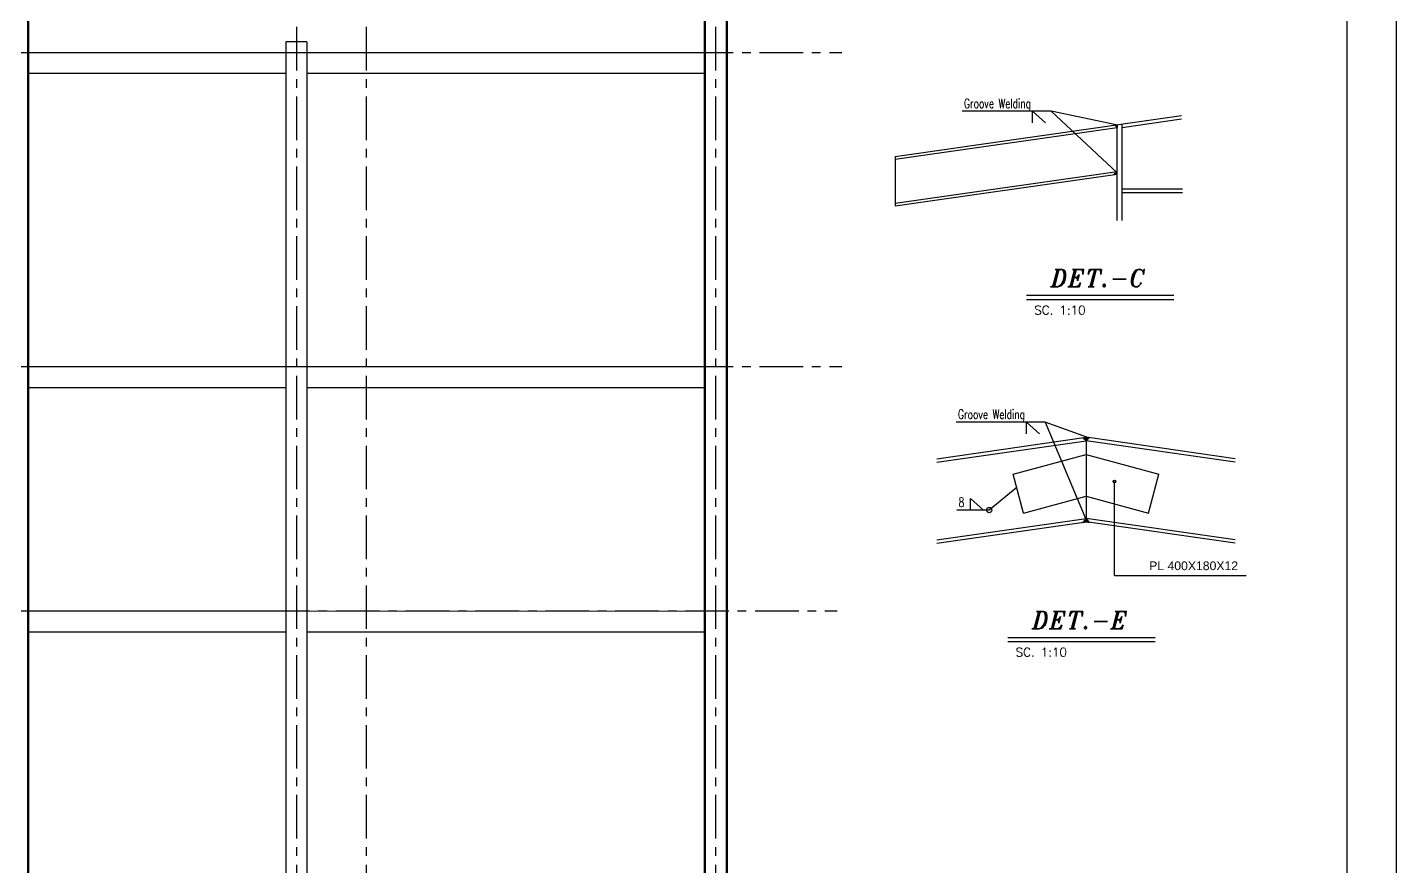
# Model space of a CAD drawing. Header units: inches. Extents: x 1387 to 2676, y -3554 to -2136.
# Drawn here: x 2540.52 to 2579.72, y -3294.89 to -3270.85 of the extents above; entities that cross this region are included whole.
import ezdxf
from ezdxf.enums import TextEntityAlignment as Align

# ---------------------------------------------------------------- set-up
doc = ezdxf.new("R2010")
doc.units = ezdxf.units.IN
doc.header["$MEASUREMENT"] = 0
doc.linetypes.add('CENTER', pattern=[2, 1.25, -0.25, 0.25, -0.25])
doc.linetypes.add('HIDDEN', pattern=[0.375, 0.25, -0.125])
for name, color, linetype in [('1', 1, 'Continuous'), ('1R', 1, 'Continuous'), ('2Y', 2, 'Continuous'), ('3G', 3, 'Continuous'), ('6M', 6, 'Continuous'), ('AXE', 1, 'CENTER'), ('Layer4', 118, 'Continuous'), ('LEVEL', 3, 'HIDDEN'), ('TEXT', 3, 'Continuous')]:
    doc.layers.add(name, color=color, linetype=linetype)
doc.styles.add('ITALICT', font='italict')
doc.styles.add('ROMANS', font='ROMANS')
doc.styles.get("Standard").update_dxf_attribs({"font": 'arial.ttf'})

msp = doc.modelspace()

# ---------------------------------------------------------------- hatches: boundary and pattern name
h = msp.add_hatch(color=1)
h.dxf.hatch_style = 1
h.paths.add_polyline_path([(2571.71571251, -3273.71610084), (2571.71571251, -3273.64033246), (2571.64979884, -3273.6497917)])
h = msp.add_hatch(color=1)
h.dxf.hatch_style = 1
h.paths.add_polyline_path([(2571.71571251, -3274.97890709), (2571.62651575, -3275.06747604), (2571.71571251, -3275.05467546)])
h = msp.add_hatch(color=1)
h.dxf.hatch_style = 1
h.paths.add_polyline_path([(2570.73292763, -3282.60639714), (2570.82685956, -3282.69394151), (2570.82685956, -3282.59291701)])
h.paths.add_polyline_path([(2570.82685956, -3282.59291702), (2570.82685956, -3282.69394151), (2570.92079149, -3282.60639714)])
h = msp.add_hatch(color=1)
h.dxf.hatch_style = 1
h.paths.add_polyline_path([(2570.82685956, -3285.01750502), (2570.73671865, -3285.03044109), (2570.82685956, -3284.91648052)])
h.paths.add_polyline_path([(2570.91700048, -3285.03044109), (2570.82685956, -3285.01750502), (2570.82685956, -3284.91648052)])

# ---------------------------------------------------------------- linework, layer by layer
at = {"color": 1}
for p, q in [((2571.64979884, -3273.6497917, 0.03620546), (2571.71571251, -3273.64033246, 0.04685367)), ((2571.71571251, -3273.71610084, 0.04685715), (2571.64979884, -3273.6497917, 0.03620546)), ((2571.71571251, -3273.64033246, 0.04685367), (2571.71571251, -3273.71610084, 0.04685715)), ((2571.71571251, -3274.97890709, 0.04691506), (2571.62651575, -3275.06747604, 0.02998739)), ((2571.62651575, -3275.06747604, 0.02998739), (2571.71571251, -3275.05467546, 0.04691854)), ((2571.71571251, -3275.05467546, 0.04691854), (2571.71571251, -3274.97890709, 0.04691506)), ((2570.82685956, -3282.69394152, -0.00080248), (2570.73292763, -3282.60639713, -0.00080364)), ((2570.82685956, -3282.69394152, -0.00080248), (2570.92079149, -3282.60639714, -0.00080364)), ((2570.82685956, -3284.91648052, -0.00080248), (2570.73671865, -3285.03044109, -0.00080248)), ((2570.82685956, -3284.91648052, -0.00080248), (2570.91700048, -3285.03044109, -0.00066768))]:
    msp.add_line(p, q, dxfattribs=at)
at = {"color": 1, "elevation": -0.00080248}
for points in [[(2570.82685956, -3282.69394152), (2570.73292763, -3282.60639714), (2570.82685956, -3282.59291702), (2570.92079149, -3282.60639714)], [(2570.82685956, -3284.91648052), (2570.73671865, -3285.03044109), (2570.82685956, -3285.01750502), (2570.91700048, -3285.03044109)]]:
    msp.add_lwpolyline(points, close=True, dxfattribs=at)
at = {"layer": '1'}
msp.add_lwpolyline([(2578.30094543, -3336.06032977), (2578.30094543, -3254.79197961), (2521.6679488, -3254.79197961), (2521.6679488, -3336.06032977)], close=True, dxfattribs=at)
at = {"layer": '1R'}
for p, q in [((2569.82952759, -3273.25468489, 0.03759405), (2567.28226282, -3273.25468489, 0.03759405)), ((2571.6864043, -3273.64352092, 0.03759405), (2569.82952759, -3273.25468489, 0.03759405)), ((2569.82952759, -3273.25468489, 0.03759405), (2571.71571251, -3275.01679128, 0.0469168)), ((2569.65831494, -3282.15596486, -0.02265738), (2567.11105017, -3282.15596486, -0.02265738)), ((2570.85378129, -3282.59200021, -0.00080364), (2569.65831494, -3282.15596486, -0.02265738)), ((2569.65831494, -3282.15596486, -0.02265738), (2570.81672152, -3284.93838272, -0.00080248)), ((2571.63799434, -3286.55329996, -0.02265738), (2571.63799434, -3283.86100584, -0.02265738)), ((2568.84462171, -3284.03280253, -0.00078834), (2568.05387792, -3284.67624169, 0.00058579)), ((2568.05387792, -3284.67624169, 0.00058579), (2567.12647214, -3284.67624169, 0.00058579)), ((2571.63799434, -3286.55329996, -0.02265738), (2575.41176969, -3286.55329996, -0.02265738))]:
    msp.add_line(p, q, dxfattribs=at)
at = {"layer": '2Y'}
for p, q in [((2569.29521663, -3273.59056242, 0.03759405), (2569.29521663, -3273.25555722, 0.03759405)), ((2569.29521663, -3273.25555722, 0.03759405), (2569.66991915, -3273.59056242, 0.03759405)), ((2569.12400398, -3282.49184239, -0.02265738), (2569.12400398, -3282.15683719, -0.02265738)), ((2569.12400398, -3282.15683719, -0.02265738), (2569.4987065, -3282.49184239, -0.02265738)), ((2568.74293622, -3283.65330715, -0.00078834), (2570.82714513, -3283.09036245, -0.00078834)), ((2570.82714513, -3283.09036245, -0.00078834), (2572.9119418, -3283.64898204, -0.00078834)), ((2569.04109636, -3284.76605594, -0.00078834), (2568.74177731, -3283.64898204, -0.00078834)), ((2572.61378226, -3284.76172859, -0.00078834), (2572.9119418, -3283.64898204, -0.00078834)), ((2567.51956696, -3284.67624169, 0.00058579), (2567.51956696, -3284.3412365, 0.00058579)), ((2567.51956696, -3284.3412365, 0.00058579), (2567.89426948, -3284.67624169, 0.00058579)), ((2569.04109636, -3284.76605594, -0.00078834), (2570.82834143, -3284.28332116, -0.00078834)), ((2570.82834143, -3284.28332116, -0.00078834), (2572.61378226, -3284.76172859, -0.00078834))]:
    msp.add_line(p, q, dxfattribs=at)
for centre, radius in [((2571.63799434, -3283.86100584, -0.02265738), 0.03858848), ((2568.05387792, -3284.67624169, 0.00058579), 0.07609905)]:
    msp.add_circle(centre, radius, dxfattribs=at)
at = {"layer": '3G'}
for p, q in [((2540.52492836, -3262.50688021), (2540.52498726, -3324.96786728)), ((2540.55492836, -3262.50397606), (2540.55498726, -3324.96786725)), ((2559.89504331, -3262.50397606), (2559.89498441, -3324.96786725)), ((2559.9250433, -3262.50688021), (2559.92498441, -3324.96786728)), ((2560.52504325, -3262.56496313), (2560.52498441, -3324.96786728)), ((2560.55504325, -3262.56786731), (2560.55498441, -3324.96786731)), ((2547.92502292, -3271.26789368, -0.01499984), (2547.92493332, -3324.96788236)), ((2548.52502292, -3271.26789368, -0.01499984), (2547.92502292, -3271.26789368, -0.01499984)), ((2548.52502292, -3271.26789368, -0.01499984), (2548.52493332, -3324.96788236)), ((2540.52497745, -3271.56786728), (2547.92497347, -3271.56785909, 0.02715663)), ((2540.52497745, -3271.56786728), (2547.92497347, -3271.56785909, 0.02715663)), ((2548.5249503, -3271.56787418, 0.01215666), (2559.92509919, -3271.56788236, 0.01499996)), ((2548.5249503, -3271.56787418, 0.01215666), (2559.92509919, -3271.56788236, 0.01499996)), ((2540.52497745, -3272.16786728), (2547.92497347, -3272.16785909, 0.02715663)), ((2540.52497745, -3272.16786728), (2547.92497347, -3272.16785909, 0.02715663)), ((2548.5249503, -3272.16787418, 0.01215666), (2559.92509919, -3272.16788236, 0.01499996)), ((2548.5249503, -3272.16787418, 0.01215666), (2559.92509919, -3272.16788236, 0.01499996)), ((2565.36571251, -3274.55161752, 0.04892477), (2573.56127495, -3273.37547679, 0.04625173)), ((2571.71571251, -3276.38421193, 0.04685367), (2571.71571251, -3273.64033246, 0.04685367)), ((2571.86571251, -3273.71983054, 0.04680938), (2573.56234531, -3273.47634769, 0.04625601)), ((2571.86571251, -3276.38146229, 0.04685367), (2571.86571251, -3273.61923098, 0.04685367)), ((2565.36571251, -3274.6273859, 0.04892825), (2571.71571251, -3273.71610084, 0.04685715)), ((2565.36571251, -3274.55161752, 0.04892477), (2565.36571251, -3275.96596053, 0.04898964)), ((2565.36571251, -3275.89019215, 0.04898616), (2571.71571251, -3274.97890709, 0.04691506)), ((2565.36571251, -3275.96596053, 0.04898964), (2571.71571251, -3275.05467546, 0.04691854)), ((2573.58372678, -3275.49133925, 0.0463273), (2571.86571251, -3275.49133925, 0.04685367)), ((2573.5847879, -3275.59133925, 0.04632697), (2571.86571251, -3275.59133925, 0.04685367)), ((2569.12084893, -3278.646152, 0.02185374), (2573.33666079, -3278.646152, 0.02185374)), ((2540.52497745, -3280.56786728), (2547.92497347, -3280.56785909, 0.02715663)), ((2548.5249503, -3280.56787418, 0.01215666), (2559.92509919, -3280.56788236, 0.01499996)), ((2540.52497745, -3281.16786728), (2547.92497347, -3281.16785909, 0.02715663)), ((2548.5249503, -3281.16787418, 0.01215666), (2559.92509919, -3281.16788236, 0.01499996)), ((2566.55621677, -3283.20579465, 0.00058579), (2570.82685956, -3282.59291702, -0.00080711)), ((2566.55635361, -3283.30679951, 0.00059038), (2570.82685956, -3282.69394152, -0.00080248)), ((2570.82685956, -3282.59291702, -0.00080711), (2570.82685956, -3285.01750502, -0.00069591)), ((2575.09750235, -3283.20579465, 0.00058579), (2570.82685956, -3282.59291702, -0.00080711)), ((2570.82685956, -3282.59291702, -0.00080711), (2570.82685956, -3285.01750502, -0.00069591)), ((2575.09736551, -3283.30679951, 0.00059038), (2570.82685956, -3282.69394152, -0.00080248)), ((2566.55936417, -3285.52890647, 0.00069133), (2570.82685956, -3284.91648052, -0.00070055)), ((2566.55950101, -3285.62991134, 0.00069591), (2570.82685956, -3285.01750502, -0.00069591)), ((2575.09435494, -3285.52890647, 0.00069133), (2570.82685956, -3284.91648052, -0.00070055)), ((2575.0942181, -3285.62991133, 0.00069591), (2570.82685956, -3285.01750502, -0.00069591)), ((2540.52495199, -3287.56786728, 0.01512507), (2547.92494801, -3287.56785909, 0.04228169)), ((2548.52492484, -3287.56787418, 0.02728173), (2559.92507373, -3287.56788236, 0.03012503)), ((2540.52495256, -3288.16786728, 0.01512507), (2547.92494857, -3288.16785909, 0.0422817)), ((2548.52492541, -3288.16787418, 0.02728173), (2559.92507429, -3288.16788236, 0.03012503)), ((2568.58615256, -3288.44476941, -0.00080364), (2572.80196443, -3288.44476941, -0.00080364))]:
    msp.add_line(p, q, dxfattribs=at)
at = {"layer": '6M'}
for p, q in [((2569.12084893, -3278.526152, 0.02185374), (2573.33666079, -3278.526152, 0.02185374)), ((2568.58615256, -3288.32476941, -0.00080364), (2572.80196443, -3288.32476941, -0.00080364))]:
    msp.add_line(p, q, dxfattribs=at)
at = {"layer": 'AXE'}
for p, q in [((2548.22500402, -3258.83334709), (2548.22507647, -3326.16956794)), ((2550.22499651, -3258.83334709), (2550.22492406, -3326.16956794)), ((2560.22504147, -3258.83334709), (2560.22496902, -3326.16956794)), ((2531.48104555, -3271.56786728), (2563.83674818, -3271.56786728)), ((2531.48104555, -3280.56786728), (2563.83674818, -3280.56786728)), ((2531.35257615, -3287.56786728, 0.01499996), (2563.70827877, -3287.56786728, 0.01499996))]:
    msp.add_line(p, q, dxfattribs=at)
at = {"layer": 'Layer4'}
msp.add_lwpolyline([(2520.25212388, -3253.37615469), (2520.25212388, -3337.47615469), (2579.71677035, -3337.47615469), (2579.71677035, -3253.37615469)], close=True, dxfattribs=at)

# ---------------------------------------------------------------- texts
at = {"layer": '3G', "style": 'ROMANS'}
for p in [(2570.0807831, -3278.94924907, 0.02185374), (2569.54608673, -3288.74786649, -0.00080364)]:
    msp.add_text('SC. 1:10', height=0.25, dxfattribs=at).set_placement(p, align=Align.MIDDLE)
at = {"layer": '6M', "style": 'ITALICT'}
for s, p in [('DET.-C', (2569.81341083, -3278.28303807, 0.02185374)), ('DET.-E', (2569.27871446, -3288.08165549, -0.00080364))]:
    msp.add_text(s, height=0.5, dxfattribs=at).set_placement(p)
at = {"layer": 'LEVEL', "style": 'ROMANS', "width": 0.7}
for s, p in [('Groove Welding', (2567.3334985, -3273.16685792, 0.03759405)), ('Groove Welding', (2567.16228585, -3282.06813789, -0.02265738)), ('8', (2567.17770782, -3284.58841472, 0.00058579))]:
    msp.add_text(s, height=0.27, dxfattribs=at).set_placement(p)
at = {"layer": 'TEXT', "color": 2}
msp.add_text('PL 400X180X12', height=0.25, dxfattribs=at).set_placement((2573.9067469, -3286.27258674, -0.02265738), align=Align.MIDDLE)

doc.saveas('drawing.dxf')
